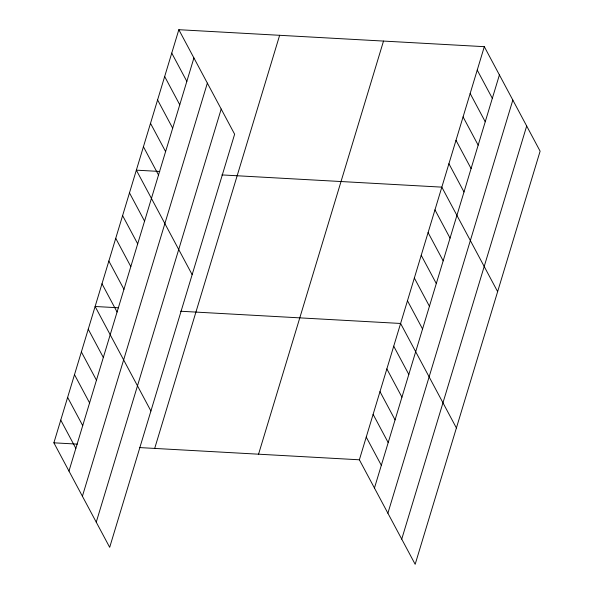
<?xml version="1.0" encoding="UTF-8"?>
<svg xmlns="http://www.w3.org/2000/svg" width="594" height="594" viewBox="0 0 594 594"><rect width="100%" height="100%" fill="white"/><g stroke="black" fill="none" stroke-linecap="round" stroke-linejoin="round"><path stroke-width="0.89" d="M178.831 29.7L234.63 134.207L109.682 547.326L53.883 442.82L178.831 29.7L484.318 46.674L540.117 151.18L415.169 564.3L359.37 459.793L484.318 46.674M68.971 471.072L193.919 57.952M82.403 496.235L207.358 83.115M96.25 522.163L221.198 109.044M154.692 448.418L279.64 35.298M258.553 454.195L383.509 41.075M374.45 488.045L499.406 74.933M387.889 513.209L512.837 100.089M401.73 539.137L526.685 126.017M159.749 171.458L136.353 170.159L192.152 274.666M221.859 174.911L441.832 187.14L497.631 291.639M118.518 307.789L95.114 306.489L150.913 410.996M180.628 311.241L400.601 323.463L456.4 427.97M53.883 442.82L77.287 444.119M139.39 447.572L359.37 459.793M477.234 70.085L492.322 98.337M470.158 93.496L485.239 121.748M463.075 116.907L478.163 145.159M455.992 140.318L471.079 168.57M448.916 163.729L464.003 191.981M434.964 209.86L450.044 238.112M428.088 232.581L443.176 260.833M421.22 255.301L436.3 283.553M414.345 278.022L429.432 306.274M407.469 300.742L422.557 328.994M393.725 346.191L408.813 374.443M386.857 368.911L401.945 397.163M379.982 391.632L395.069 419.884M373.114 414.352L388.194 442.604M171.755 53.111L186.835 81.363M366.238 437.073L381.326 465.325M164.672 76.522L179.759 104.774M157.588 99.933L172.676 128.185M150.512 123.337L165.6 151.596M143.429 146.748L158.516 175.007M129.477 192.879L144.565 221.139M122.602 215.607L137.689 243.859M115.733 238.328L130.821 266.58M108.858 261.048L123.946 289.3M101.99 283.769L117.077 312.021M88.246 329.21L103.326 357.462M81.371 351.93L96.458 380.19M74.502 374.651L89.583 402.91M67.627 397.379L82.715 425.631M60.751 420.099L75.839 448.351"/></g></svg>
